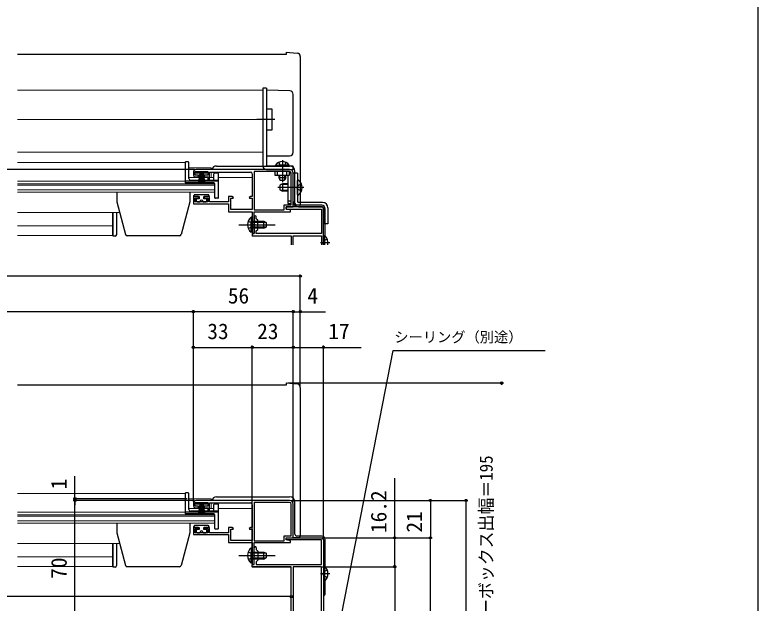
# Model space of a CAD drawing. Units: millimetres, scale not verified. Extents: x -525 to 525, y -782 to 778.
# Drawn here: x 107.7 to 525, y -505 to -174.5 of the extents above; entities that cross this region are included whole.
import ezdxf
from ezdxf.enums import TextEntityAlignment as Align

# ---------------------------------------------------------------- set-up
doc = ezdxf.new("R2010")
doc.units = ezdxf.units.MM
doc.header["$LTSCALE"] = 4
for name, color, linetype in [('0-2_YKK_11', 7, 'Continuous'), ('0-5_YKK_13', 4, 'Continuous'), ('0-7_YKK_D', 6, 'Continuous'), ('0-8_YKK_ZWAK', 7, 'Continuous')]:
    doc.layers.add(name, color=color, linetype=linetype)
doc.layers.add('0-4_YKK_12', color=2, linetype='Continuous', lineweight=18)
doc.styles.add('ＭＳ ゴシック', font='')
doc.styles.get('ＭＳ ゴシック').set_extended_font_data('MS Gothic')

msp = doc.modelspace()

# ---------------------------------------------------------------- linework, layer by layer
at = {"layer": '0-2_YKK_11'}
for p, q in [((262, -261.396), (209.5, -261.396)), ((262, -262.496), (242.1, -262.496)), ((208, -262.896), (208, -264.496)), ((281, -303.597), (281, -283.396)), ((208, -448.8), (208, -450.4)), ((262, -447.3), (209.5, -447.3)), ((262, -448.4), (242.1, -448.4))]:
    msp.add_line(p, q, dxfattribs=at)
for points in [[(209, -265.496), (210.9, -265.496), (210.9, -264.596), (209, -264.596), (209, -262.496), (216, -262.496), (216, -264.596), (214.1, -264.596), (214.1, -265.496), (216, -265.496), (216, -266.796)], [(216.7, -267.496), (217, -267.196), (217, -262.796), (240, -262.796)], [(242.1, -262.496), (242.1, -283.996), (259, -283.996), (259, -281.296), (262.9, -281.296), (262.9, -263.396)], [(241, -263.796), (241, -276.496), (240.177, -276.496), (239.36, -277.069), (239.495, -277.496), (240.9, -277.496), (240.9, -283.896), (228.9, -283.896), (228.9, -277.496), (230.305, -277.496), (230.44, -277.069), (229.623, -276.496), (227.7, -276.496), (227.7, -279.496), (217, -279.496), (217, -276.496), (214.1, -276.496), (214.1, -277.396), (216, -277.396), (216, -279.496), (209, -279.496), (209, -277.396), (210.9, -277.396), (210.9, -276.496), (208, -276.496), (208, -280.596), (227.7, -280.596), (227.7, -285.096), (240.9, -285.096), (240.9, -291.938), (241.02, -292.122), (241.02, -292.671), (240.9, -292.855), (240.9, -297.396), (242.1, -297.396), (242.1, -285.096), (262.5, -285.096), (262.5, -284.096), (260, -283.596), (260, -282.396)], [(260, -282.396), (264, -282.396), (264, -263.396)], [(280, -282.396), (260, -282.396), (260, -283.596), (279.8, -283.596), (279.8, -297.396), (243.3, -297.396), (243.3, -295.796), (244.1, -294.996), (244.1, -289.796), (243.3, -288.996), (243.3, -287.996)], [(242.1, -287.996), (242.1, -291.938), (242.22, -292.121), (242.22, -292.671), (242.1, -292.855), (242.1, -297.396), (241, -297.396), (241, -298.596), (262.9, -298.596), (262.9, -303.597)], [(264, -303.597), (264, -298.596), (279.8, -298.596), (279.8, -303.597)], [(241, -449.7), (241, -462.4), (240.177, -462.4), (239.36, -462.972), (239.495, -463.4), (240.9, -463.4), (240.9, -469.8), (228.9, -469.8), (228.9, -463.4), (230.305, -463.4), (230.44, -462.972), (229.623, -462.4), (227.7, -462.4), (227.7, -465.4), (217, -465.4), (217, -462.4), (214.1, -462.4), (214.1, -463.3), (216, -463.3), (216, -465.4), (209, -465.4), (209, -463.3), (210.9, -463.3), (210.9, -462.4), (208, -462.4), (208, -466.5), (227.7, -466.5), (227.7, -471), (240.9, -471), (240.9, -477.842), (241.02, -478.025), (241.02, -478.575), (240.9, -478.758), (240.9, -483.3), (242.1, -483.3), (242.1, -471), (262.5, -471), (262.5, -470), (260, -469.5), (260, -468.3)], [(209, -451.4), (210.9, -451.4), (210.9, -450.5), (209, -450.5), (209, -448.4), (216, -448.4), (216, -450.5), (214.1, -450.5), (214.1, -451.4), (216, -451.4), (216, -452.7)], [(216.7, -453.4), (217, -453.1), (217, -448.7), (240, -448.7)], [(242.1, -448.4), (242.1, -469.9), (259, -469.9), (259, -467.2), (262.9, -467.2), (262.9, -449.3)], [(260, -468.3), (264, -468.3), (264, -449.3)], [(243.3, -473.9), (243.3, -474.9), (244.1, -475.7), (244.1, -480.9), (243.3, -481.7), (243.3, -483.3), (279.8, -483.3), (279.8, -469.5), (260, -469.5), (260, -468.3), (280, -468.3)], [(281, -469.3), (281, -574.3), (301, -574.3), (301, -576.3), (300.3, -576.3), (300.3, -575.5), (288.7, -575.5), (288.7, -576.3), (288.3, -576.3), (288, -576), (287.7, -575.7), (281.3, -575.7), (281, -576), (280.7, -576.3), (279.8, -576.3), (279.8, -572.3), (260.9, -572.3)], [(260.9, -564.3), (262.9, -564.3), (262.9, -484.5), (241, -484.5), (241, -483.3), (242.1, -483.3), (242.1, -478.758), (242.22, -478.575), (242.22, -478.025), (242.1, -477.842), (242.1, -473.9)]]:
    msp.add_lwpolyline(points, dxfattribs=at)
msp.add_lwpolyline([(264, -484.5), (264, -571.1), (279.8, -571.1), (279.8, -484.5)], close=True, dxfattribs=at)
for centre, radius, start, end in [((209.5, -262.896), 1.5, 90.00001, 179.99999), ((240, -263.796), 1, 0.00001, 89.99999), ((262, -263.396), 2, 0.00001, 89.99999), ((262, -263.396), 0.9, 0.00001, 89.99999), ((209, -264.496), 1, 180.00001, 269.99999), ((216.7, -266.796), 0.7, 180.00001, 269.99999), ((280, -283.396), 1, 0, 90), ((242.7, -287.996), 0.6, 0, 180), ((209.5, -448.8), 1.5, 90.00001, 179.99999), ((209, -450.4), 1, 180.00001, 269.99999), ((240, -449.7), 1, 0.00001, 89.99999), ((262, -449.3), 2, 0.00001, 89.99999), ((262, -449.3), 0.9, 0.00001, 89.99999), ((216.7, -452.7), 0.7, 180.00001, 269.99999), ((280, -469.3), 1, 0.00001, 89.99999), ((242.7, -473.9), 0.6, 359.99999, 180.00001)]:
    msp.add_arc(centre, radius, start, end, dxfattribs=at)
at = {"layer": '0-4_YKK_12'}
for p, q in [((109.25, -216.695), (247.001, -216.695)), ((247.001, -251.695), (247.001, -216.695)), ((252.001, -233.195), (109.25, -233.195)), ((247.001, -251.695), (109.25, -251.695)), ((203.501, -257.396), (109.25, -257.396)), ((203.501, -257.396), (203.501, -269.196)), ((218, -260.395), (205.501, -260.395)), ((218, -260.395), (218, -261.396)), ((218, -262.796), (218, -265.895)), ((216, -265.895), (205.501, -265.895)), ((219.5, -265.895), (217, -265.895)), ((241, -265.895), (222, -265.895)), ((241, -266.396), (241, -265.895)), ((203.501, -267.996), (109.25, -267.996)), ((220, -269.496), (109.25, -269.496)), ((220, -270.181), (109.25, -270.181)), ((203.501, -269.196), (220, -269.196)), ((220, -269.196), (220, -274.096)), ((220, -272.852), (109.25, -272.852)), ((220, -274.096), (109.25, -274.096)), ((166.608, -285.596), (109.25, -285.596)), ((162.5, -285.597), (162.5, -298.497)), ((241, -292.682), (241, -287.896)), ((109.249, -293.097), (162.5, -293.097)), ((162.5, -298.497), (109.249, -298.497)), ((241, -298.896), (241, -297.32)), ((241, -298.896), (262.9, -298.896)), ((203.501, -443.3), (109.25, -443.3)), ((203.501, -443.3), (203.501, -455.1)), ((218, -446.299), (205.501, -446.299)), ((218, -446.299), (218, -447.3)), ((218, -448.7), (218, -451.799)), ((203.501, -453.9), (109.25, -453.9)), ((216, -451.799), (205.501, -451.799)), ((219.5, -451.799), (217, -451.799)), ((241, -451.799), (222, -451.799)), ((241, -452.3), (241, -451.799)), ((220, -455.4), (109.25, -455.4)), ((220, -456.084), (109.25, -456.084)), ((220, -458.756), (109.25, -458.756)), ((203.501, -455.1), (220, -455.1)), ((220, -455.1), (220, -459.999)), ((220, -460), (109.25, -460)), ((166.608, -471.5), (109.25, -471.5)), ((162.5, -471.5), (162.5, -484.4)), ((241, -478.585), (241, -473.8)), ((109.249, -479), (162.5, -479)), ((241, -484.8), (241, -483.224)), ((162.5, -484.4), (109.249, -484.4)), ((241, -484.8), (262.9, -484.8))]:
    msp.add_line(p, q, dxfattribs=at)
at = {"layer": '0-5_YKK_13'}
for p, q in [((260.001, -195.396), (266.176, -195.937)), ((268.001, -197.929), (268.001, -281.396)), ((249.001, -215.695), (249.001, -224.695)), ((264.001, -251.697), (264.001, -219.152)), ((249.001, -224.695), (249.001, -249.195)), ((249.001, -227.197), (252.001, -227.197)), ((252.001, -227.197), (252.001, -239.197)), ((253.603, -233.195), (243.501, -233.195)), ((252.001, -239.197), (249.001, -239.197)), ((249.001, -239.197), (249.001, -253.697)), ((249.001, -249.195), (249.001, -259.395)), ((249.001, -253.697), (262.001, -253.697)), ((203.5, -268.896), (203.5, -257.096)), ((205, -257.096), (203.5, -257.096)), ((205.5, -266.496), (205.5, -257.596)), ((257.902, -256.159), (257.902, -268.387)), ((221.001, -259.396), (262, -259.396)), ((263.999, -259.395), (249.001, -259.395)), ((249.001, -261.395), (263.999, -261.395)), ((253.601, -262.497), (253.601, -264.497)), ((254.152, -258.886), (259.902, -258.886)), ((254.152, -259.395), (254.152, -258.886)), ((254.152, -259.395), (259.902, -259.395)), ((255.101, -264.497), (255.101, -262.497)), ((261.652, -258.886), (255.902, -258.886)), ((261.652, -259.395), (255.902, -259.395)), ((260.401, -264.497), (260.401, -262.497)), ((261.652, -259.395), (261.652, -258.886)), ((263.999, -261.395), (263.999, -259.395)), ((265, -280.396), (265, -262.396)), ((211.499, -263.397), (210.799, -268.497)), ((211.199, -268.497), (211.699, -263.397)), ((211.899, -263.397), (211.549, -268.497)), ((211.849, -268.497), (212.099, -263.397)), ((212.299, -263.397), (212.099, -268.497)), ((212.499, -263.397), (212.499, -268.497)), ((212.699, -263.397), (212.899, -268.497)), ((213.149, -268.497), (212.899, -263.397)), ((213.099, -263.397), (213.449, -268.497)), ((213.799, -268.497), (213.299, -263.397)), ((213.499, -263.397), (214.199, -268.497)), ((219.5, -266.996), (219.5, -263.696)), ((221.7, -263.396), (219.8, -263.396)), ((222, -277.196), (222, -263.696)), ((253.601, -264.497), (261.901, -264.497)), ((255.902, -264.497), (255.902, -265.995)), ((259.902, -265.995), (255.902, -265.995)), ((255.902, -265.995), (256.602, -267.395)), ((256.556, -267.304), (256.556, -264.497)), ((259.902, -265.995), (259.202, -267.395)), ((259.248, -267.304), (259.248, -264.497)), ((259.902, -265.995), (259.902, -264.497)), ((262.901, -280.497), (262.901, -264.497)), ((266.501, -263.397), (264.001, -263.397)), ((264.001, -279.397), (264.001, -263.397)), ((266.501, -263.397), (266.501, -279.397)), ((222, -267.896), (203.5, -267.896)), ((219.5, -268.896), (203.5, -268.896)), ((222, -267.496), (206.5, -267.496)), ((220, -277.196), (220, -269.396)), ((257.901, -269.496), (256.501, -270.196)), ((256.501, -270.196), (256.501, -272.796)), ((256.602, -267.395), (259.202, -267.395)), ((260.902, -269.875), (257.143, -269.875)), ((260.902, -269.496), (257.901, -269.496)), ((257.901, -269.496), (257.901, -273.496)), ((266.713, -270.351), (266.104, -271.496)), ((266.501, -275.472), (266.501, -267.521)), ((268.578, -269.421), (266.713, -270.351)), ((165, -274.097), (165, -279.597)), ((206, -274.097), (206, -279.597)), ((270.001, -271.496), (255.282, -271.496)), ((256.501, -272.796), (257.901, -273.496)), ((260.902, -273.117), (257.143, -273.117)), ((260.902, -273.496), (257.901, -273.496)), ((266.713, -272.641), (266.104, -271.496)), ((268.578, -273.571), (266.713, -272.641)), ((208.299, -276.497), (208.299, -275.997)), ((216.199, -275.497), (208.799, -275.497)), ((209.499, -278.297), (209.499, -278.997)), ((209.999, -279.497), (211.499, -279.497)), ((213.499, -279.497), (214.999, -279.497)), ((215.499, -278.997), (215.499, -278.297)), ((216.699, -275.997), (216.699, -276.497)), ((221.7, -277.496), (220.3, -277.496)), ((260.901, -278.997), (262.901, -278.997)), ((165, -279.597), (169.892, -297.855)), ((206, -279.597), (201.108, -297.855)), ((264.001, -282.396), (264.001, -282.096)), ((267.001, -282.396), (264.001, -282.396)), ((280, -281.396), (266, -281.396)), ((280.501, -279.897), (267.001, -279.897)), ((267.001, -282.397), (280.501, -282.397)), ((281.001, -282.897), (281.001, -291.897)), ((282, -298.902), (282, -283.396)), ((283.501, -282.897), (283.501, -291.897)), ((163, -298.797), (163, -285.597)), ((165, -297.797), (165, -285.597)), ((240.391, -288.145), (240.391, -294.395)), ((240.9, -288.145), (240.391, -288.145)), ((240.391, -296.645), (240.391, -290.395)), ((240.9, -288.145), (240.9, -294.395)), ((248.809, -291.049), (240.9, -291.049)), ((247.5, -294.395), (247.5, -290.395)), ((247.5, -290.395), (248.9, -291.095)), ((248.9, -291.095), (248.9, -293.695)), ((283.501, -291.897), (281.001, -291.897)), ((233.4, -292.395), (253.9, -292.395)), ((248.809, -293.741), (240.9, -293.741)), ((247.5, -294.395), (240.9, -294.395)), ((247.5, -294.395), (248.9, -293.695)), ((164, -298.797), (163, -298.797)), ((200.142, -298.597), (170.858, -298.597)), ((240.9, -296.645), (240.391, -296.645)), ((281, -298.346), (281, -303.597)), ((281, -298.346), (281.509, -298.346)), ((281.509, -298.346), (281.509, -303.597)), ((284.491, -302.596), (279.405, -302.596)), ((281.112, -303.597), (280.58, -302.596)), ((281, -300.596), (281, -303.597)), ((260.001, -381.3), (266.176, -381.84)), ((268.001, -383.833), (268.001, -467.3)), ((203.5, -454.8), (203.5, -443)), ((205, -443), (203.5, -443)), ((205.5, -452.4), (205.5, -443.5)), ((221.001, -445.3), (262, -445.3)), ((211.499, -449.3), (210.799, -454.4)), ((211.199, -454.4), (211.699, -449.3)), ((211.899, -449.3), (211.549, -454.4)), ((211.849, -454.4), (212.099, -449.3)), ((212.299, -449.3), (212.099, -454.4)), ((212.499, -449.3), (212.499, -454.4)), ((212.699, -449.3), (212.899, -454.4)), ((213.149, -454.4), (212.899, -449.3)), ((213.099, -449.3), (213.449, -454.4)), ((213.799, -454.4), (213.299, -449.3)), ((213.499, -449.3), (214.199, -454.4)), ((219.5, -452.9), (219.5, -449.6)), ((221.7, -449.3), (219.8, -449.3)), ((222, -463.1), (222, -449.6)), ((265, -466.3), (265, -448.3)), ((222, -453.8), (203.5, -453.8)), ((219.5, -454.8), (203.5, -454.8)), ((222, -453.4), (206.5, -453.4)), ((220, -463.1), (220, -455.3)), ((165, -460), (165, -465.5)), ((206, -460), (206, -465.5)), ((208.299, -462.4), (208.299, -461.9)), ((216.199, -461.4), (208.799, -461.4)), ((216.699, -461.9), (216.699, -462.4)), ((165, -465.5), (169.892, -483.759)), ((206, -465.5), (201.108, -483.759)), ((209.499, -464.2), (209.499, -464.9)), ((209.999, -465.4), (211.499, -465.4)), ((213.499, -465.4), (214.999, -465.4)), ((215.499, -464.9), (215.499, -464.2)), ((221.7, -463.4), (220.3, -463.4)), ((280, -467.3), (266, -467.3)), ((264.001, -468.3), (264.001, -468)), ((267.001, -468.3), (264.001, -468.3)), ((282, -484.805), (282, -469.3)), ((163, -484.7), (163, -471.5)), ((165, -483.7), (165, -471.5)), ((240.391, -474.048), (240.391, -480.298)), ((240.9, -474.048), (240.391, -474.048)), ((240.9, -474.048), (240.9, -480.298)), ((233.4, -478.298), (253.9, -478.298)), ((240.391, -482.548), (240.391, -476.298)), ((248.809, -476.953), (240.9, -476.953)), ((248.809, -479.644), (240.9, -479.644)), ((247.5, -480.298), (247.5, -476.298)), ((247.5, -476.298), (248.9, -476.998)), ((247.5, -480.298), (248.9, -479.598)), ((248.9, -476.998), (248.9, -479.598)), ((240.9, -482.548), (240.391, -482.548)), ((247.5, -480.298), (240.9, -480.298)), ((164, -484.7), (163, -484.7)), ((200.142, -484.5), (170.858, -484.5)), ((281, -484.25), (281, -492.75)), ((281, -484.25), (281.509, -484.25)), ((281, -486.5), (281, -490.5)), ((281.509, -484.25), (281.509, -492.75)), ((284.491, -488.5), (279.405, -488.5)), ((282, -499.3), (282, -492.195)), ((281, -492.75), (281.509, -492.75))]:
    msp.add_line(p, q, dxfattribs=at)
for points in [[(260.001, -195.396), (260.001, -196.696), (109.25, -196.696)], [(249.001, -215.695), (247.001, -215.695), (247.001, -259.395)], [(262.071, -217.153), (249.001, -216.697), (249.001, -227.197)], [(255.852, -257.386), (256.757, -259.241), (257.902, -259.85)], [(259.952, -257.386), (259.047, -259.241), (257.902, -259.85)], [(261.901, -264.497), (261.901, -262.497), (253.601, -262.497)], [(260.901, -264.497), (260.901, -280.497), (262.901, -280.497)], [(208.299, -276.497), (211.199, -276.497), (211.199, -277.797), (209.999, -277.797)], [(214.999, -277.797), (213.799, -277.797), (213.799, -276.497), (216.699, -276.497)], [(238.804, -290.32), (240.711, -291.25), (241.32, -292.395)], [(240.9, -296.645), (240.9, -290.395), (247.5, -290.395)], [(238.804, -294.47), (240.711, -293.54), (241.32, -292.395)], [(283.096, -300.521), (281.189, -301.451), (280.58, -302.596)], [(260.001, -381.3), (260.001, -382.6), (109.25, -382.6)], [(208.299, -462.4), (211.199, -462.4), (211.199, -463.7), (209.999, -463.7)], [(214.999, -463.7), (213.799, -463.7), (213.799, -462.4), (216.699, -462.4)], [(238.804, -476.223), (240.711, -477.153), (241.32, -478.298)], [(238.804, -480.373), (240.711, -479.443), (241.32, -478.298)], [(240.9, -482.548), (240.9, -476.298), (247.5, -476.298)], [(283.096, -486.425), (281.189, -487.355), (280.58, -488.5)], [(283.096, -490.575), (281.189, -489.645), (280.58, -488.5)]]:
    msp.add_lwpolyline(points, dxfattribs=at)
for points in [[(215.499, -262.497), (215.499, -263.397), (209.499, -263.397), (209.499, -262.497)], [(215.499, -448.4), (215.499, -449.3), (209.499, -449.3), (209.499, -448.4)]]:
    msp.add_lwpolyline(points, close=True, dxfattribs=at)
for centre, radius, start, end in [((266.001, -197.929), 2, 0, 85), ((262.001, -219.152), 2, 0, 88), ((262.001, -251.697), 2, 270, 0), ((205, -257.596), 0.5, 0, 90), ((257.902, -261.422), 4.527, 34.06671, 145.93329), ((221, -262.396), 3, 90, 160.52876), ((249.001, -259.395), 2, 180, 270), ((260.901, -264.497), 2, 0, 60), ((262, -262.396), 3, 0, 90), ((206.5, -266.496), 1, 180, 270), ((219, -266.996), 0.5, 270, 0), ((219.8, -263.696), 0.3, 90, 180), ((221.7, -263.696), 0.3, 0, 90), ((219.5, -269.396), 0.5, 0, 90), ((266.775, -267.521), 0.274, 52.28591, 180), ((263.701, -271.496), 5.3, 306.68934, 53.31066), ((208.799, -275.997), 0.5, 90, 180.00026), ((209.999, -278.297), 0.5, 90, 180.00026), ((209.999, -278.997), 0.5, 180.00026, 270), ((212.499, -279.497), 1, 0.00026, 180.00026), ((214.999, -278.297), 0.5, 0.00026, 90), ((214.999, -278.997), 0.5, 270, 0.00026), ((216.199, -275.997), 0.5, 0.00026, 90), ((220.3, -277.196), 0.3, 180, 270), ((221.7, -277.196), 0.3, 270, 0), ((267.001, -279.397), 3, 180, 270), ((266.775, -275.472), 0.274, 180, 307.71409), ((267.001, -279.397), 0.5, 180, 270), ((266, -280.396), 1, 180, 270), ((267.001, -281.396), 1, 270, 0), ((280, -283.396), 2, 0, 90), ((280.501, -282.897), 3, 0, 90), ((280.501, -282.897), 0.5, 0, 90), ((243.931, -292.395), 5.531, 129.79413, 230.20587), ((164, -297.797), 1, 270, 0), ((170.858, -297.597), 1, 195, 270), ((200.142, -297.597), 1, 270, 345), ((277.969, -302.596), 5.531, 349.58286, 50.20587), ((266.001, -383.833), 2, 0, 85), ((205, -443.5), 0.5, 0, 90), ((221, -448.3), 3, 90, 160.52876), ((262, -448.3), 3, 0, 90), ((219.8, -449.6), 0.3, 90, 180), ((221.7, -449.6), 0.3, 0, 90), ((206.5, -452.4), 1, 180, 270), ((219, -452.9), 0.5, 270, 0), ((219.5, -455.3), 0.5, 0, 90), ((208.799, -461.9), 0.5, 90, 180.00026), ((216.199, -461.9), 0.5, 0.00026, 90), ((220.3, -463.1), 0.3, 180, 270), ((221.7, -463.1), 0.3, 270, 0), ((209.999, -464.2), 0.5, 90, 180.00026), ((209.999, -464.9), 0.5, 180.00026, 270), ((212.499, -465.4), 1, 0.00026, 180.00026), ((214.999, -464.2), 0.5, 0.00026, 90), ((214.999, -464.9), 0.5, 270, 0.00026), ((266, -466.3), 1, 180, 270), ((267.001, -467.3), 1, 270, 0), ((280, -469.3), 2, 0, 90), ((243.931, -478.298), 5.531, 129.79413, 230.20587), ((164, -483.7), 1, 270, 0), ((170.858, -483.5), 1, 195, 270), ((200.142, -483.5), 1, 270, 345), ((277.969, -488.5), 5.531, 309.79413, 50.20587), ((280, -499.3), 2, 300.00061, 0)]:
    msp.add_arc(centre, radius, start, end, dxfattribs=at)
at = {"layer": '0-7_YKK_D'}
for p, q in [((208.5, -261.396), (61.003, -261.396)), ((268.001, -382.833), (268.001, -320.3)), ((268.001, -321.3), (-268.001, -321.3)), ((208, -341.3), (-208, -341.3)), ((208, -447.8), (208, -340.3)), ((208, -447.8), (208, -340.3)), ((264, -341.3), (208, -341.3)), ((264, -446.8), (264, -340.3)), ((264, -446.8), (264, -340.3)), ((268.001, -382.833), (268.001, -340.3)), ((208, -447.8), (208, -360.3)), ((208, -361.3), (241, -361.3)), ((241, -482.6), (241, -360.3)), ((241, -361.3), (264, -361.3)), ((264, -448.3), (264, -360.3)), ((281, -468.3), (281, -360.3)), ((261.001, -381.3), (382, -381.3)), ((381, -381.3), (381, -382.272)), ((141.5, -446.299), (141.5, -433.585)), ((204.501, -446.299), (140.5, -446.299)), ((141.5, -447.3), (141.5, -446.299)), ((208.5, -447.3), (140.5, -447.3)), ((208.5, -447.3), (140.5, -447.3)), ((141.5, -447.3), (141.5, -449.85)), ((141.5, -517.3), (141.5, -447.3)), ((263, -447.3), (342, -447.3)), ((263, -447.3), (362, -447.3)), ((341, -447.3), (341, -468.3)), ((361, -447.3), (361, -576.3)), ((281, -468.3), (342, -468.3)), ((281, -468.3), (342, -468.3)), ((281, -468.3), (322, -468.3)), ((341, -576.3), (341, -468.3)), ((280.3, -484.5), (322, -484.5)), ((280.3, -484.5), (322, -484.5)), ((321, -484.5), (321, -576.3)), ((262.9, -501.3), (-262.9, -501.3))]:
    msp.add_line(p, q, dxfattribs=at)
for points in [[(264, -341.3), (268.001, -341.3), (282.12, -341.3)], [(264, -361.3), (281, -361.3), (302.073, -361.3)], [(283.384, -551.618), (283.871, -549.115), (320.029, -363.099), (405.389, -363.099)], [(321, -484.5), (321, -468.3), (321, -434.75)]]:
    msp.add_lwpolyline(points, dxfattribs=at)
for centre in [(268.001, -321.3), (208, -341.3), (208, -341.3), (264, -341.3), (264, -341.3), (268.001, -341.3), (208, -361.3), (241, -361.3), (241, -361.3), (264, -361.3), (264, -361.3), (281, -361.3), (381, -381.3), (141.5, -446.299), (141.5, -447.3), (141.5, -447.3), (341, -447.3), (361, -447.3), (321, -468.3), (341, -468.3), (341, -468.3), (321, -484.5), (321, -484.5), (262.9, -501.3)]:
    msp.add_circle(centre, 0.637, dxfattribs=at)
at = {"layer": '0-8_YKK_ZWAK'}
msp.add_lwpolyline([(-525, -782.3), (525, -782.3), (525, 747.7)], dxfattribs=at)

# ---------------------------------------------------------------- texts
at = {"layer": '0-7_YKK_D', "style": 'ＭＳ ゴシック'}
for s, height, p in [('56', 8.798, (227.307, -339.3)), ('4', 8.798, (271.938, -339.3)), ('33', 8.798, (215.773, -359.3)), ('23', 8.798, (243.773, -359.3)), ('17', 8.798, (283.709, -359.3)), ('シーリング（別途）', 5.865, (320.744, -360.198))]:
    msp.add_text(s, height=height, dxfattribs=at).set_placement(p, align=Align.BOTTOM_LEFT)
at = {"layer": '0-7_YKK_D', "style": 'ＭＳ ゴシック', "width": 0.95}
msp.add_text('シャッターボックス出幅＝195', height=7.331, rotation=90, dxfattribs=at).set_placement((378.193, -550.198), align=Align.BOTTOM_LEFT)
at = {"layer": '0-7_YKK_D', "style": 'ＭＳ ゴシック'}
for s, p in [('1', (139.5, -441.039)), ('16.2', (319, -465.591)), ('21', (339, -465.334)), ('70', (139.5, -491.3))]:
    msp.add_text(s, height=8.798, rotation=90, dxfattribs=at).set_placement(p, align=Align.BOTTOM_LEFT)

doc.saveas('drawing.dxf')
